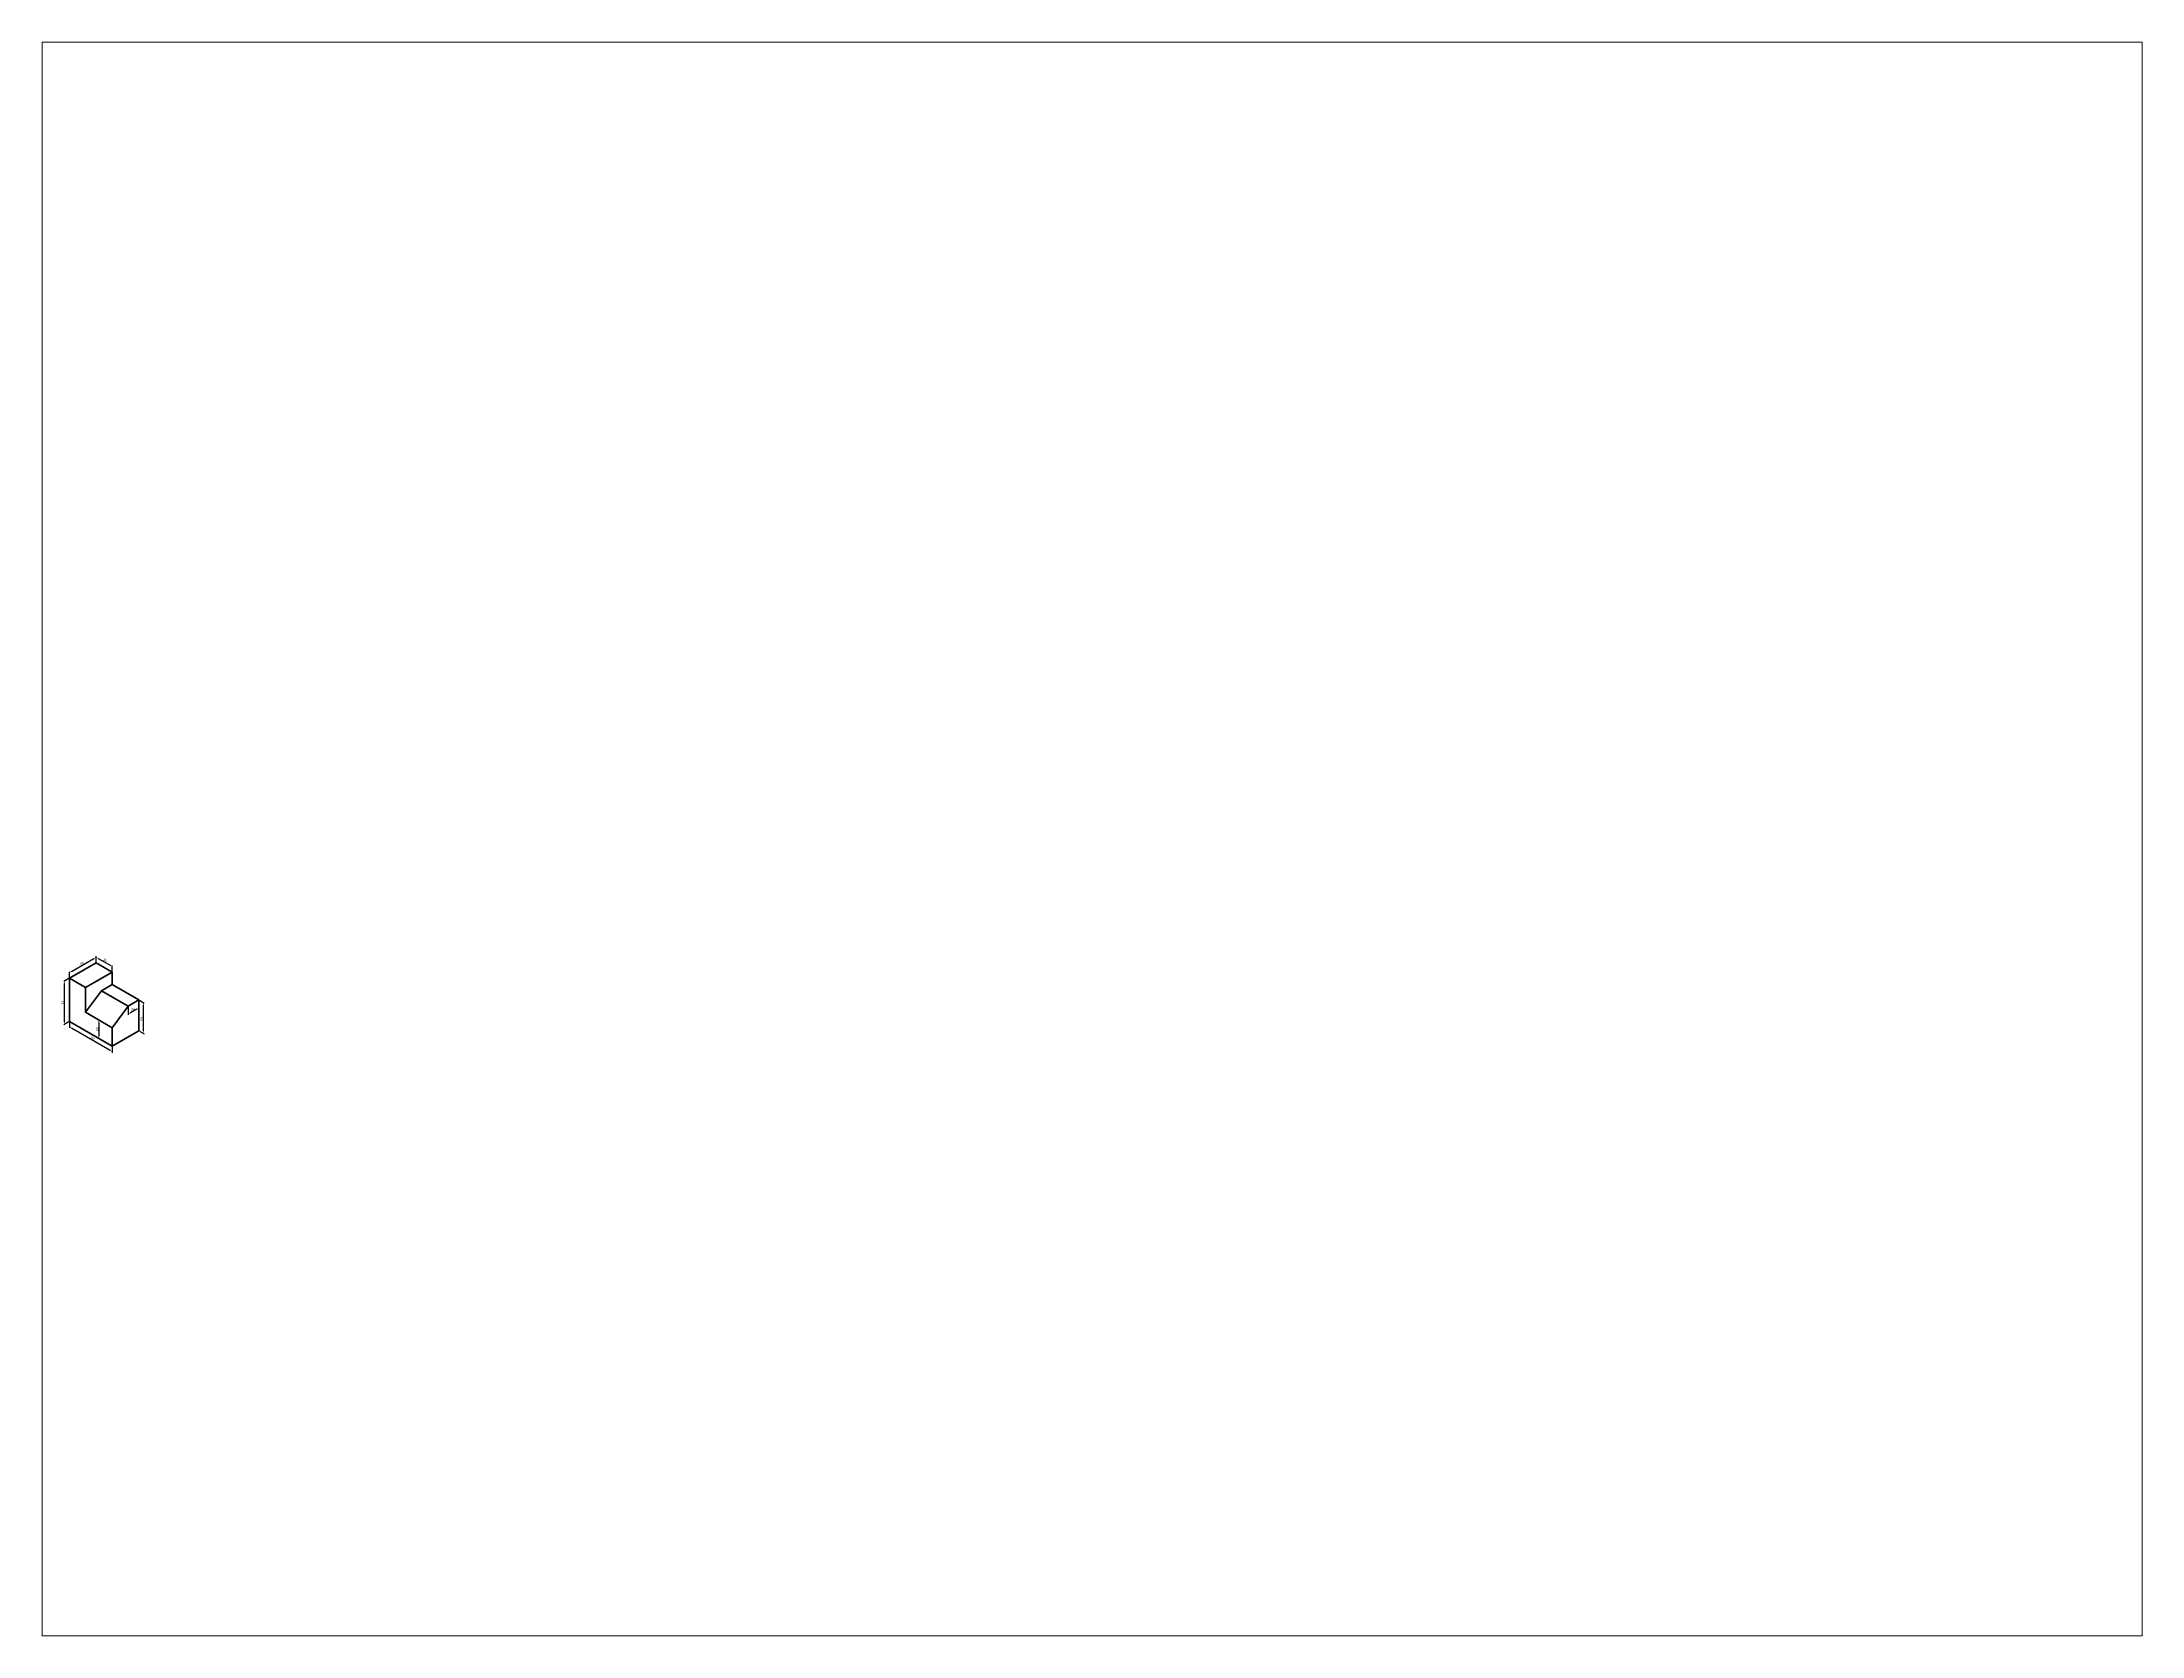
# Paper-space layout 'Layout2' of a CAD drawing. Header units: millimetres. Extents: x 26 to 231, y 20 to 176.
# The model-space entities are those that its viewports show. They can reach past a viewport. Long polylines and large blocks are cut down to what shows.
import ezdxf

# ---------------------------------------------------------------- set-up
doc = ezdxf.new("R2010")
doc.units = ezdxf.units.MM
doc.layers.add('Dimensions', color=94, linetype='Continuous')
doc.layers.add('Figura', color=7, linetype='Continuous', lineweight=100)
doc.styles.get("Standard").update_dxf_attribs({"font": 'arial.ttf'})
doc.dimstyles.new('DAPC', dxfattribs={"dimtxt": 4, "dimasz": 4, "dimexe": 1.25, "dimexo": 0.625, "dimtad": 1, "dimtxsty": 'Standard', "dimcen": 2.5, "dimadec": 0, "dimazin": 0, "dimtfac": 1, "dimtmove": 0, "dimatfit": 3, "dimfxl": 1, "dimarcsym": 0})

# ---------------------------------------------------------------- blocks, each defined once
blk = doc.blocks.new('*D30')
at = {"layer": 'Defpoints', "color": 0, "transparency": 16777216}
for p in [(77.4, 180.2), (77.4, 171.1), (34.1, 146.1)]:
    blk.add_point(p, dxfattribs=at)
at = {"layer": 'Dimensions', "color": 0, "lineweight": -2, "transparency": 16777216}
for p, q in [((37.5, 157.2), (73.9, 178.2)), ((77.4, 171.8), (77.4, 181.7)), ((34.1, 146.8), (34.1, 156.7))]:
    blk.add_line(p, q, dxfattribs=at)
at = {"layer": 'Dimensions', "color": 0, "transparency": 16777216}
for points in [[(73.6, 178.8), (74.2, 177.7), (77.4, 180.2)], [(37.2, 157.8), (37.8, 156.7), (34.1, 155.2)]]:
    blk.add_solid(points, dxfattribs=at)
at = {"layer": 'Dimensions', "color": 0, "transparency": 16777216, "insert": (54.4, 170.1), "char_height": 4, "attachment_point": 5, "rotation": 30}
blk.add_mtext('50', dxfattribs=at)
blk = doc.blocks.new('*D31')
at = {"layer": 'Defpoints', "color": 0, "transparency": 16777216}
for p in [(77.4, 171.1), (103.3, 165.2), (103.3, 156.1)]:
    blk.add_point(p, dxfattribs=at)
at = {"layer": 'Dimensions', "color": 0, "lineweight": -2, "transparency": 16777216}
for p, q in [((77.4, 171.8), (77.4, 181.7)), ((80.8, 178.2), (99.9, 167.2)), ((103.3, 156.8), (103.3, 166.7))]:
    blk.add_line(p, q, dxfattribs=at)
at = {"layer": 'Dimensions', "color": 0, "transparency": 16777216}
for points in [[(81.2, 178.8), (80.5, 177.7), (77.4, 180.2)], [(100.2, 167.8), (99.5, 166.7), (103.3, 165.2)]]:
    blk.add_solid(points, dxfattribs=at)
at = {"layer": 'Dimensions', "color": 0, "transparency": 16777216, "insert": (91.7, 175.1), "char_height": 4, "attachment_point": 5, "rotation": 330}
blk.add_mtext('30', dxfattribs=at)
blk = doc.blocks.new('*D32')
at = {"layer": 'Defpoints', "color": 0, "transparency": 16777216}
for p in [(26.4, 141.7), (34.1, 146.1), (34.1, 76.1)]:
    blk.add_point(p, dxfattribs=at)
at = {"layer": 'Dimensions', "color": 0, "lineweight": -2, "transparency": 16777216}
for p, q in [((33.4, 145.7), (25.2, 141)), ((26.4, 75.7), (26.4, 137.7)), ((33.4, 75.7), (25.2, 71))]:
    blk.add_line(p, q, dxfattribs=at)
at = {"layer": 'Dimensions', "color": 0, "transparency": 16777216}
for points in [[(25.8, 137.7), (27.1, 137.7), (26.4, 141.7)], [(25.8, 75.7), (27.1, 75.7), (26.4, 71.7)]]:
    blk.add_solid(points, dxfattribs=at)
at = {"layer": 'Dimensions', "color": 0, "transparency": 16777216, "insert": (23.8, 106.7), "char_height": 4, "attachment_point": 5, "rotation": 90}
blk.add_mtext('70', dxfattribs=at)
blk = doc.blocks.new('*D34')
at = {"layer": 'Defpoints', "color": 0, "transparency": 16777216}
for p in [(34.1, 76.1), (34.1, 67.3), (103.3, 36.1)]:
    blk.add_point(p, dxfattribs=at)
at = {"layer": 'Dimensions', "color": 0, "lineweight": -2, "transparency": 16777216}
for p, q in [((34.1, 75.4), (34.1, 65.8)), ((99.9, 29.3), (37.5, 65.3)), ((103.3, 35.4), (103.3, 25.8))]:
    blk.add_line(p, q, dxfattribs=at)
at = {"layer": 'Dimensions', "color": 0, "transparency": 16777216}
for points in [[(37.8, 65.9), (37.2, 64.7), (34.1, 67.3)], [(100.2, 29.9), (99.5, 28.7), (103.3, 27.3)]]:
    blk.add_solid(points, dxfattribs=at)
at = {"layer": 'Dimensions', "color": 0, "transparency": 16777216, "insert": (71.4, 48.8), "char_height": 4, "attachment_point": 5, "rotation": 330}
blk.add_mtext('80', dxfattribs=at)
blk = doc.blocks.new('*D35')
at = {"layer": 'Defpoints', "color": 0, "transparency": 16777216}
for p in [(81.7, 78.6), (81.7, 48.6), (81.7, 48.6)]:
    blk.add_point(p, dxfattribs=at)
at = {"layer": 'Dimensions', "color": 0, "lineweight": -2, "transparency": 16777216}
for p, q in [((81.7, 74.6), (81.7, 52.6)), ((82.3, 78.6), (82.9, 78.6)), ((82.3, 48.6), (82.9, 48.6))]:
    blk.add_line(p, q, dxfattribs=at)
at = {"layer": 'Dimensions', "color": 0, "transparency": 16777216}
for points in [[(81, 74.6), (82.4, 74.6), (81.7, 78.6)], [(81, 52.6), (82.4, 52.6), (81.7, 48.6)]]:
    blk.add_solid(points, dxfattribs=at)
at = {"layer": 'Dimensions', "color": 0, "transparency": 16777216, "insert": (79, 63.6), "char_height": 4, "attachment_point": 5, "rotation": 90}
blk.add_mtext('30', dxfattribs=at)
blk = doc.blocks.new('*D36')
at = {"layer": 'Defpoints', "color": 0, "transparency": 16777216}
for p in [(146.6, 111.1), (154, 106.9), (146.6, 61.1)]:
    blk.add_point(p, dxfattribs=at)
at = {"layer": 'Dimensions', "color": 0, "lineweight": -2, "transparency": 16777216}
for p, q in [((147.3, 110.7), (155.2, 106.1)), ((154, 60.9), (154, 102.9)), ((147.3, 60.7), (155.2, 56.1))]:
    blk.add_line(p, q, dxfattribs=at)
at = {"layer": 'Dimensions', "color": 0, "transparency": 16777216}
for points in [[(153.3, 102.9), (154.6, 102.9), (154, 106.9)], [(153.3, 60.9), (154.6, 60.9), (154, 56.9)]]:
    blk.add_solid(points, dxfattribs=at)
at = {"layer": 'Dimensions', "color": 0, "transparency": 16777216, "insert": (151.3, 80.3), "char_height": 4, "attachment_point": 5, "rotation": 90}
blk.add_mtext('50', dxfattribs=at)
blk = doc.blocks.new('*D37')
at = {"layer": 'Defpoints', "color": 0, "transparency": 16777216}
for p in [(146.6, 111.1), (129.3, 101.1), (129.3, 88.3)]:
    blk.add_point(p, dxfattribs=at)
at = {"layer": 'Dimensions', "color": 0, "lineweight": -2, "transparency": 16777216}
for p, q in [((146.6, 110.4), (146.6, 96.9)), ((129.3, 100.4), (129.3, 86.9)), ((143.2, 96.3), (132.8, 90.3))]:
    blk.add_line(p, q, dxfattribs=at)
at = {"layer": 'Dimensions', "color": 0, "transparency": 16777216}
for points in [[(132.4, 90.9), (133.1, 89.7), (129.3, 88.3)], [(142.8, 96.9), (143.5, 95.7), (146.6, 98.3)]]:
    blk.add_solid(points, dxfattribs=at)
at = {"layer": 'Dimensions', "color": 0, "transparency": 16777216, "insert": (136.6, 95.6), "char_height": 4, "attachment_point": 5, "rotation": 30}
blk.add_mtext('20', dxfattribs=at)

msp = doc.modelspace()

# ---------------------------------------------------------------- linework, layer by layer
at = {"layer": 'Figura'}
for p, q in [((34.052, 146.097), (77.354, 171.097)), ((77.354, 171.097), (103.334, 156.097)), ((34.052, 76.097), (34.052, 146.097)), ((34.052, 146.097), (60.033, 131.097)), ((60.033, 131.097), (103.334, 156.097)), ((86.014, 126.097), (103.334, 136.097)), ((103.334, 156.097), (103.334, 136.097)), ((103.334, 136.097), (146.636, 111.097)), ((60.033, 91.097), (60.033, 131.097)), ((86.014, 126.097), (60.033, 91.097)), ((129.315, 101.097), (86.014, 126.097)), ((146.636, 111.097), (129.315, 101.097)), ((146.636, 111.097), (146.636, 61.097)), ((146.636, 61.097), (146.636, 111.097)), ((103.334, 36.097), (34.052, 76.097)), ((103.334, 66.097), (60.033, 91.097)), ((129.315, 101.097), (103.334, 66.097)), ((103.334, 66.097), (103.334, 36.097)), ((146.636, 61.097), (103.334, 36.097))]:
    msp.add_line(p, q, dxfattribs=at)

# ---------------------------------------------------------------- dimensions: what is measured, and where the dimension line sits
at = {"layer": 'Dimensions'}
for p1, p2, distance, picture, middle in [((34.052, 146.097), (77.354, 171.097), 7.92, '*D30', (54.369, 170.053)), ((77.354, 171.097), (103.334, 156.097), 7.92, '*D31', (91.678, 175.054)), ((146.636, 111.097), (129.315, 101.097), 11.087, '*D37', (136.642, 95.605))]:
    dim = msp.add_aligned_dim(p1=p1, p2=p2, distance=distance, dimstyle='DAPC', dxfattribs=at)
    dim.commit()
    dim.dimension.update_dxf_attribs({"geometry": picture, "text_midpoint": middle})
for base, p1, p2, picture, middle in [((26.425, 141.694), (34.052, 76.097), (34.052, 146.097), '*D32', (23.758, 106.694)), ((81.684, 48.597), (81.684, 78.597), (81.684, 48.597), '*D35', (79.015, 63.597))]:
    dim = msp.add_linear_dim(base=base, p1=p1, p2=p2, angle=90, dimstyle='DAPC', dxfattribs=at)
    dim.commit()
    dim.dimension.update_dxf_attribs({"geometry": picture, "text_midpoint": middle})
for base, p1, p2, angle, picture, middle, dimtype in [((153.964, 106.866), (146.636, 61.097), (146.636, 111.097), 90, '*D36', (153.964, 80.326), 160), ((34.052, 67.275), (103.334, 36.097), (34.052, 76.097), 150, '*D34', (70.027, 46.505), 161)]:
    dim = msp.add_linear_dim(base=base, p1=p1, p2=p2, angle=angle, dimstyle='DAPC', dxfattribs=at)
    dim.commit()
    dim.dimension.update_dxf_attribs({"geometry": picture, "text_midpoint": middle, "dimtype": dimtype})

psp = doc.layouts.new('Layout2')

# ---------------------------------------------------------------- viewports
at = {"layer": '0'}
psp.add_viewport(center=(128.5, 97.5), size=(205.6, 156), view_center_point=(1688.534, 371.405), view_height=2577.86527, dxfattribs=at)

doc.saveas('drawing.dxf')
